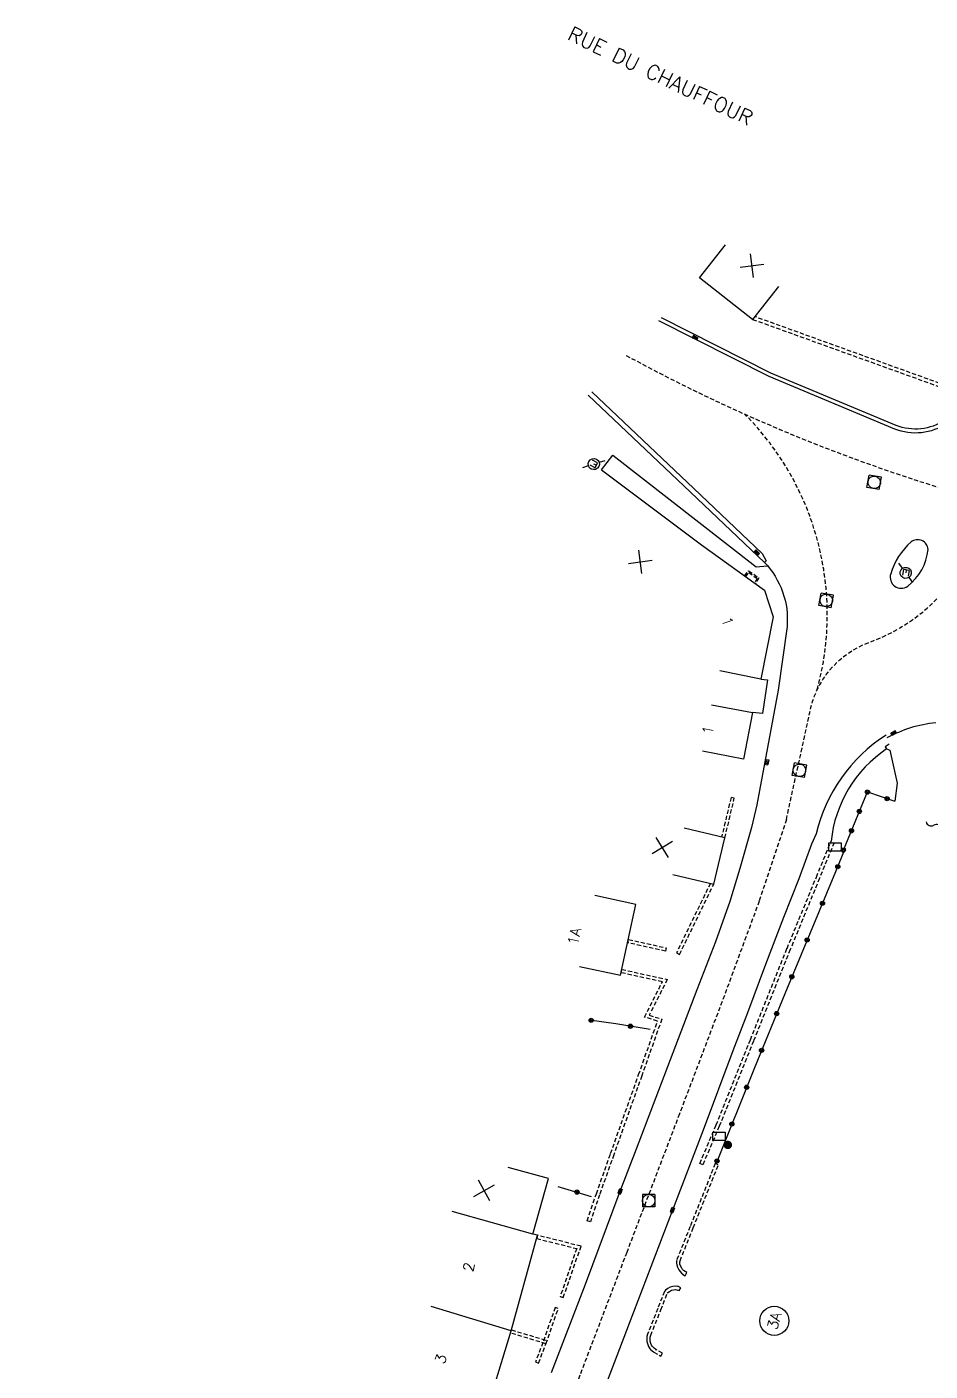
# Model space of a CAD drawing. Header units: millimetres. Extents: x 173000 to 174000, y 130000 to 131000.
# Drawn here: x 173700.4 to 173808.3, y 130660.6 to 130821.1 of the extents above; entities that cross this region are included whole.
import ezdxf
from ezdxf.enums import TextEntityAlignment as Align

# ---------------------------------------------------------------- set-up
doc = ezdxf.new("R2010")
doc.units = ezdxf.units.MM
doc.linetypes.add('DASHED', pattern=[0.75, 0.5, -0.25])
doc.layers.get('0').update_dxf_attribs({"linetype": 'CONTINUOUS'})
for name, color, linetype in [('W0001', 6, 'DASHED'), ('W0008', 7, 'CONTINUOUS'), ('W0100', 7, 'CONTINUOUS'), ('W0112', 1, 'DASHED'), ('W0310', 3, 'CONTINUOUS'), ('W0322', 7, 'CONTINUOUS'), ('W0334', 7, 'CONTINUOUS'), ('W0400', 7, 'CONTINUOUS'), ('W0420', 7, 'CONTINUOUS'), ('W0471', 7, 'CONTINUOUS'), ('W0989', 7, 'CONTINUOUS'), ('W0991', 7, 'CONTINUOUS'), ('W1102', 7, 'CONTINUOUS'), ('W1471', 7, 'CONTINUOUS'), ('W1473', 7, 'CONTINUOUS')]:
    doc.layers.add(name, color=color, linetype=linetype)
doc.styles.get("Standard").update_dxf_attribs({"font": 'romans.shx', "width": 0.85})

# ---------------------------------------------------------------- blocks, each defined once
blk = doc.blocks.new('t991o')
at = {"color": 0, "linetype": 'Continuous'}
for p, q in [((-1, 1), (1, -1)), ((-1, -1), (1, 1))]:
    blk.add_line(p, q, dxfattribs=at)
blk = doc.blocks.new('t322o')
at = {"color": 0, "linetype": 'Continuous'}
for radius in [0.25, 0.15]:
    blk.add_circle((0, 0), radius, dxfattribs=at)
blk = doc.blocks.new('T471')
for p, q in [((-0.333334, 0.333334), (-0.333334, -0.333334)), ((-0.333334, 0.333334), (0.333334, 0.333334)), ((-0.333334, 0), (0, 0)), ((0.500001, 0.500001), (1.000002, 1.000002)), ((-0.500001, -0.500001), (-1.000002, -1.000002)), ((-0.333334, -0.333334), (0.333334, -0.333334))]:
    blk.add_line(p, q)
blk.add_ellipse((0, 0), major_axis=(0.471405, 0.471405), ratio=1, start_param=5.4977871438, end_param=11.780972451)
blk = doc.blocks.new('T420')
for p, q in [((0.75, 0.75), (-0.75, 0.75)), ((-0.75, 0.75), (-0.75, -0.75)), ((0.75, 0.75), (0.75, -0.75)), ((0.75, -0.75), (-0.75, -0.75))]:
    blk.add_line(p, q)
blk.add_ellipse((0, 0), major_axis=(-0.53, 0.53), ratio=1, start_param=3.926991, end_param=10.210176)
blk = doc.blocks.new('T400')
for p, q in [((-0.15, 0.3), (0.15, 0.3)), ((-0.15, -0.25), (-0.15, 0.3)), ((-0.15, 0.15), (0.15, 0.15)), ((-0.15, 0), (0.15, 0)), ((0.15, 0.3), (0.15, -0.25)), ((-0.15, -0.15), (0.15, -0.15)), ((-0.15, -0.25), (-0.15, -0.3)), ((-0.15, -0.3), (0.15, -0.3)), ((0.15, -0.3), (0.15, -0.25))]:
    blk.add_line(p, q)
blk = doc.blocks.new('t310o')
at = {"color": 0, "linetype": 'Continuous'}
for centre, start, end in [((-0.5, 0.38), 216.8699, 323.1304), ((0.5, -0.37), 36.8699, 143.1303)]:
    blk.add_arc(centre, 0.625, start, end, dxfattribs=at)
blk = doc.blocks.new('T1471')
at = {"color": 0, "linetype": 'Continuous', "flags": 128}
blk.add_lwpolyline([(-0.75, -0.5), (-0.75, 0.5), (0.75, 0.5), (0.75, -0.5), (-0.75, -0.5)], dxfattribs=at)
blk = doc.blocks.new('T1473')
at = {"color": 0, "linetype": 'Continuous', "const_width": 0.5, "flags": 128}
blk.add_lwpolyline([(-0.25, 0, 1), (0.25, 0, 1)], format="xyb", close=True, dxfattribs=at)

msp = doc.modelspace()

# ---------------------------------------------------------------- linework, layer by layer
at = {"layer": 'W0001'}
for points in [[(173771.94, 130781.89, 0.057034), (173815.07, 130764.43), (173872.27, 130757.04), (173884.78, 130756.63)], [(173794.78, 130741.98, 0.267831), (173786.15, 130774.85, 0.267831)]]:
    msp.add_lwpolyline(points, format="xyb", dxfattribs=at)
at = {"layer": 'W0001', "flags": 128}
msp.add_lwpolyline([(173791.09, 130726.45), (173793.86, 130739.11, -0.267831), (173801, 130747.61, 0.148962), (173811.19, 130755.28, -7.51516)], format="xyb", dxfattribs=at)
at = {"layer": 'W0001'}
for points in [[(173791.09, 130726.45), (173787.84, 130716.68), (173783.42, 130704.71), (173778.32, 130691.28)], [(173778.32, 130691.28), (173772.02, 130674.73), (173766.43, 130660.06), (173760.52, 130644.9), (173752.96, 130626.1), (173746.4, 130610.38), (173737.25, 130590.87), (173732.08, 130579.65), (173727.52, 130568.99), (173721.3, 130553.3), (173716.77, 130541.93), (173714.13, 130536.38), (173711.72, 130529.44), (173710.84, 130526.33), (173710.22, 130522.1), (173703.11, 130505.39), (173700.39, 130500.43)]]:
    msp.add_lwpolyline(points, dxfattribs=at)
at = {"layer": 'W0008'}
for points in [[(173841.01, 130810.86, -0.127607), (173825.42, 130787.12), (173814.79, 130777.31), (173810.24, 130773.76, -0.248994), (173804.03, 130773.09), (173789.03, 130779.35), (173775.86, 130786.02)], [(173767.84, 130777.55), (173780.05, 130765.98), (173788.18, 130758.24), (173788.68, 130757.35), (173788.46, 130757.16, -0.217202), (173791.17, 130749.52), (173790.13, 130741.9), (173787.56, 130728.18)], [(173802.99, 130736.51, 0.19344), (173794.63, 130724.73)]]:
    msp.add_lwpolyline(points, format="xyb", dxfattribs=at)
msp.add_lwpolyline([(173808.02, 130758.71, 0.60442), (173805.99, 130759.6, 0.143667), (173803.55, 130755.78, 0.725202), (173805.58, 130754.33, 0.207366), (173808.02, 130758.71, -0.844673)], format="xyb", close=True, dxfattribs=at)
at = {"layer": 'W0008', "flags": 128}
msp.add_lwpolyline([(173808.94, 130738, 0.049138), (173805.92, 130737.39, 0.049138), (173803.07, 130736.19)], format="xyb", dxfattribs=at)
at = {"layer": 'W0008'}
for points in [[(173787.56, 130728.18), (173786.93, 130725.51), (173785.53, 130720.61), (173784.32, 130716.67), (173782.61, 130711.82), (173780.39, 130706.08), (173777.86, 130699.43), (173773.15, 130687.05), (173771.22, 130682.02), (173767.06, 130670.9), (173763, 130660.35)], [(173794.63, 130724.73), (173794.11, 130723.5), (173792.56, 130719.37), (173790.75, 130714.73), (173788.61, 130709.14), (173786.44, 130703.34), (173784.68, 130698.8), (173781.14, 130689.33), (173777.48, 130679.79), (173772.32, 130666.23), (173767.4, 130653.29)]]:
    msp.add_lwpolyline(points, dxfattribs=at)
at = {"layer": 'W0100'}
for points in [[(173790.14, 130790.12), (173787.06, 130786.19), (173780.73, 130791.16), (173783.82, 130795.09)], [(173769.03, 130768.22), (173769.03, 130768.22), (173780.94, 130759.26), (173788.46, 130753.83), (173789.5, 130750.64), (173788.03, 130743.23), (173783.13, 130744.2)], [(173782.15, 130740.16), (173787.06, 130739.21), (173785.99, 130733.65), (173781.08, 130734.6)], [(173777.55, 130719.89), (173782.42, 130718.73), (173783.74, 130724.24), (173778.88, 130725.4)], [(173766.39, 130708.9), (173771.28, 130707.84), (173773.1, 130716.29), (173768.21, 130717.35)], [(173746.75, 130644.53), (173751.55, 130643.1), (173754.93, 130654.53), (173758.23, 130665.35), (173761.36, 130676.79), (173760.83, 130676.93), (173762.67, 130683.55), (173757.85, 130684.89)]]:
    msp.add_lwpolyline(points, dxfattribs=at)
at = {"layer": 'W0112'}
for p, q in [((173784.48, 130729.07), (173783.35, 130724.33)), ((173783.74, 130724.23), (173784.87, 130728.98)), ((173784.87, 130728.98), (173784.48, 130729.07)), ((173794.67, 130719.57), (173796.43, 130723.85)), ((173778.33, 130710.34), (173782.42, 130718.73)), ((173772.16, 130711.73), (173772.25, 130712.12)), ((173776.66, 130710.71), (173772.16, 130711.73)), ((173768.78, 130681.62), (173767.68, 130678.39)), ((173766.57, 130675.47), (173761.37, 130676.78)), ((173764.45, 130669.35), (173766.57, 130675.47)), ((173778.7, 130672.18), (173778.67, 130672.12)), ((173762.38, 130663.82), (173763.85, 130668.03)), ((173762.38, 130663.83), (173758.15, 130665.1)), ((173761.5, 130661.51), (173762.38, 130663.82)), ((173775.25, 130662.82), (173776.11, 130662.34))]:
    msp.add_line(p, q, dxfattribs=at)
for points in [[(173787.06, 130786.19), (173810.29, 130777.81), (173810.5, 130778.15), (173810.12, 130778.29), (173787.31, 130786.52)], [(173786.09, 130755.54), (173786.58, 130756.17), (173787.82, 130755.3), (173787.39, 130754.6)], [(173786.21, 130755.45), (173786.61, 130755.96), (173787.62, 130755.25), (173787.27, 130754.69)], [(173796.79, 130723.67), (173795.04, 130719.42), (173791.55, 130710.9), (173787.16, 130699.98), (173783.08, 130689.81)], [(173782.02, 130718.82), (173777.97, 130710.52), (173778.33, 130710.34)], [(173780.75, 130685.36), (173782.71, 130689.96), (173786.79, 130700.13), (173791.17, 130711.05), (173794.67, 130719.57)], [(173772.25, 130712.12), (173776.75, 130711.1), (173776.66, 130710.71)], [(173771.44, 130708.54), (173776.87, 130707.34), (173774.72, 130703.08), (173776.21, 130702.6), (173773.82, 130695.83), (173770.48, 130686.4), (173768.78, 130681.62)], [(173776.28, 130707.06), (173771.36, 130708.15), (173771.44, 130708.54)], [(173767.68, 130678.39), (173767.3, 130678.52), (173768.4, 130681.75), (173770.1, 130686.54), (173773.45, 130695.97), (173775.7, 130702.35), (173774.16, 130702.85), (173776.28, 130707.06)], [(173783.08, 130689.81), (173781.11, 130685.2), (173780.75, 130685.36)], [(173782.59, 130685.34), (173779.6, 130677.82), (173778.02, 130673.86), (173777.98, 130673.69), (173777.96, 130673.46), (173777.99, 130673.23), (173778.08, 130672.98), (173778.25, 130672.65), (173778.39, 130672.44), (173778.57, 130672.25), (173778.7, 130672.18)], [(173779.97, 130677.67), (173782.96, 130685.19), (173782.59, 130685.34)], [(173778.67, 130672.12), (173779.02, 130671.94), (173779.21, 130672.33), (173778.82, 130672.57), (173778.7, 130672.69), (173778.59, 130672.85), (173778.45, 130673.14), (173778.38, 130673.33), (173778.36, 130673.46), (173778.37, 130673.62), (173778.4, 130673.73), (173779.97, 130677.67)], [(173761.37, 130676.78), (173761.28, 130676.4), (173766.05, 130675.19)], [(173766.05, 130675.19), (173764.08, 130669.48), (173764.45, 130669.35)], [(173778.12, 130670.7), (173778.09, 130670.65), (173777.86, 130670.7), (173777.55, 130670.68), (173777.23, 130670.58), (173776.92, 130670.42), (173776.65, 130670.22), (173776.52, 130670.06), (173775.73, 130668.02), (173774.52, 130664.96), (173774.44, 130664.7), (173774.41, 130664.43), (173774.44, 130664.09), (173774.54, 130663.73), (173774.63, 130663.49), (173774.75, 130663.3), (173774.88, 130663.12), (173775.06, 130662.98), (173775.21, 130662.87), (173775.23, 130662.84), (173775.25, 130662.82)], [(173778.3, 130670.2), (173778.47, 130670.51), (173778.12, 130670.7)], [(173776.11, 130662.34), (173776.3, 130662.69), (173775.51, 130663.13), (173775.56, 130663.06), (173775.51, 130663.15), (173775.3, 130663.3), (173775.17, 130663.4), (173775.08, 130663.53), (173774.99, 130663.67), (173774.92, 130663.85), (173774.83, 130664.15), (173774.81, 130664.43), (173774.83, 130664.62), (173774.9, 130664.83), (173776.1, 130667.87), (173776.87, 130669.86), (173776.93, 130669.93), (173777.14, 130670.08), (173777.38, 130670.21), (173777.62, 130670.28), (173777.84, 130670.3), (173778.3, 130670.2)], [(173763.85, 130668.03), (173763.48, 130668.16), (173762.01, 130663.96)], [(173758.27, 130665.48), (173762.5, 130664.21), (173762.38, 130663.83)], [(173762.01, 130663.96), (173761.13, 130661.65), (173761.5, 130661.51)]]:
    msp.add_lwpolyline(points, dxfattribs=at)
at = {"layer": 'W0322'}
msp.add_line((173763.8, 130682.62), (173767.78, 130681.43), dxfattribs=at)
for points in [[(173797.9, 130722.79), (173800.77, 130729.75), (173804.05, 130728.62)], [(173798.12, 130723.01), (173796.96, 130720.18), (173790.89, 130705.62), (173787.28, 130696.79), (173782.69, 130685.35)], [(173774.82, 130701.38), (173770.73, 130702.02), (173767.57, 130702.49)]]:
    msp.add_lwpolyline(points, dxfattribs=at)
at = {"layer": 'W0334'}
for points in [[(173840.57, 130811.01, -0.127607), (173825.11, 130787.46), (173814.49, 130777.67), (173809.96, 130774.14, -0.248199), (173804.2, 130773.52), (173789.22, 130779.77), (173776.19, 130786.37)], [(173803.38, 130735.43, 0.010251), (173802.9, 130735.13), (173803.06, 130734.87, 0.222656), (173796.43, 130723.85)]]:
    msp.add_lwpolyline(points, format="xyb", dxfattribs=at)
for points in [[(173767.43, 130777.12), (173779.64, 130765.55), (173788.46, 130757.16)], [(173769.03, 130768.22), (173770.37, 130769.95), (173787.5, 130756.63), (173788.83, 130756.75)], [(173788.03, 130743.23), (173788.85, 130743.12), (173788.25, 130739.11), (173787.06, 130739.21)], [(173803.06, 130734.87), (173803.45, 130734.72), (173804.34, 130730.78), (173804.05, 130728.62)]]:
    msp.add_lwpolyline(points, dxfattribs=at)
at = {"layer": 'W1102'}
for p, q in [((173760.83, 130676.93), (173751.19, 130679.62)), ((173758.23, 130665.35), (173748.67, 130668.26))]:
    msp.add_line(p, q, dxfattribs=at)
msp.add_circle((173789.65, 130666.56), 1.74, dxfattribs=at)

# ---------------------------------------------------------------- block references
at = {"layer": 'W0310', "rotation": 336.3742574893307}
msp.add_blockref('t310o', (173808.69, 130725.76), dxfattribs=at)
at = {"layer": 'W0322'}
for p, rotation in [((173800.77, 130729.72), 67.53626640724), ((173803.12, 130728.94), 341.115230490252), ((173799.81, 130727.41), 67.53626640724), ((173798.86, 130725.1), 67.53626640724), ((173797.9, 130722.79), 67.53626640724), ((173797.23, 130720.82), 247.7185485405869), ((173795.4, 130716.43), 247.337425705108), ((173793.57, 130712.05), 247.337425705108), ((173791.74, 130707.66), 247.337425705108), ((173767.78, 130702.45), 171.6242617208105), ((173789.93, 130703.27), 247.7926195440797), ((173772.47, 130701.75), 171.1612377342769), ((173788.13, 130698.88), 247.7926195440797), ((173786.35, 130694.47), 248.1294264935684), ((173784.58, 130690.07), 248.1294264935684), ((173782.81, 130685.66), 248.1294264935684), ((173766.08, 130681.94), 343.3429474304106)]:
    msp.add_blockref('t322o', p, dxfattribs=dict(at, rotation=rotation))
at = {"layer": 'W0400'}
for p, rotation in [((173780.19, 130784), 243.138311106222), ((173787.56, 130758.33), 227.4997737986434), ((173803.91, 130736.77), 119.2516456699511), ((173788.79, 130733.3), 349.979428793979), ((173771.22, 130682.02), 339.0440521240234), ((173777.48, 130679.79), 339.0149383544921)]:
    msp.add_blockref('T400', p, dxfattribs=dict(at, rotation=rotation))
at = {"layer": 'W0420', "rotation": 259.979428793979}
for p in [(173801.58, 130766.72), (173795.85, 130752.62), (173792.65, 130732.33)]:
    msp.add_blockref('T420', p, dxfattribs=at)
at = {"layer": 'W0420'}
msp.add_blockref('T420', (173774.64, 130680.91), dxfattribs=at)
at = {"layer": 'W0471'}
for p, rotation in [((173768.1, 130768.91), 153.138311106222), ((173805.35, 130755.91), 259.979428793979)]:
    msp.add_blockref('T471', p, dxfattribs=dict(at, rotation=rotation))
at = {"layer": 'W0991'}
for p, rotation in [((173786.98, 130792.61), 51.8706971823385), ((173773.65, 130757.24), 53.06353095588677), ((173776.27, 130723.11), 76.53563319916438), ((173755, 130682.12), 74.43463339597479)]:
    msp.add_blockref('t991o', p, dxfattribs=dict(at, rotation=rotation))
at = {"layer": 'W1471'}
for p in [(173796.9, 130723.17), (173783.04, 130688.61)]:
    msp.add_blockref('T1471', p, dxfattribs=at)
at = {"layer": 'W1473'}
msp.add_blockref('T1473', (173784.1, 130687.57), dxfattribs=at)

# ---------------------------------------------------------------- texts
at = {"layer": 'W0989'}
msp.add_text('RUE DU CHAUFFOUR', height=1.75, rotation=334.474, dxfattribs=at).set_placement((173776.06, 130815.28), align=Align.MIDDLE)
at = {"layer": 'W0991'}
for s, height, rotation, p in [('1', 1.25, 288.0216, (173784.08, 130750.11)), ('1', 1.25, 79.116, (173781.73, 130737.15)), ('1A', 1.25, 77.8033, (173765.77, 130712.48)), ('2', 1.25, 78.7173, (173753.15, 130673)), ('3A', 1.249, 73.3844, (173789.65, 130666.56)), ('3', 1.25, 69.8701, (173749.82, 130662.02))]:
    msp.add_text(s, height=height, rotation=rotation, dxfattribs=at).set_placement(p, align=Align.MIDDLE)

doc.saveas('drawing.dxf')
